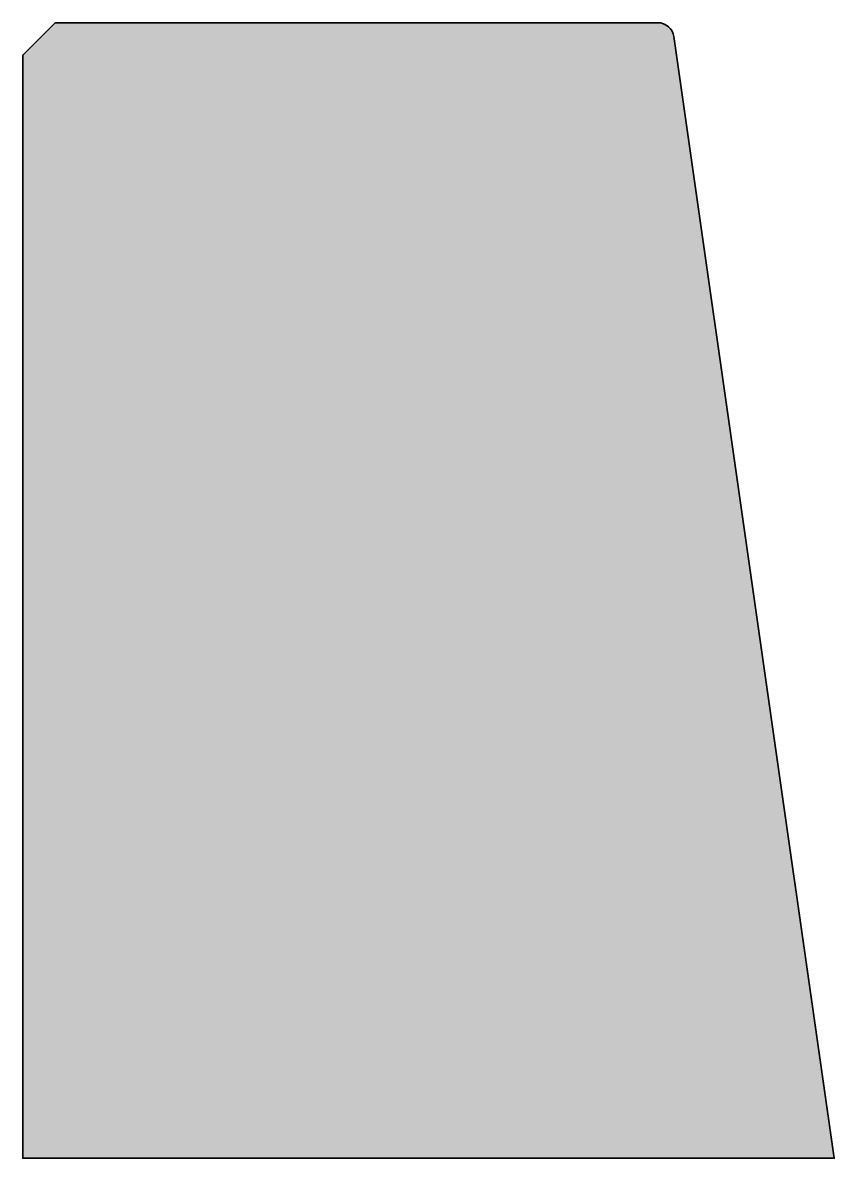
# Model space of a CAD drawing. Header units: metres. Extents: x 0 to 0.25, y 0 to 0.35.
import ezdxf

# ---------------------------------------------------------------- set-up
doc = ezdxf.new("R2010")
doc.units = ezdxf.units.M

msp = doc.modelspace()

# ---------------------------------------------------------------- hatches: boundary and pattern name
h = msp.add_hatch(color=254)
h.dxf.hatch_style = 1
edge = h.paths.add_edge_path()
edge.add_arc((0.19566, 0.345), 0.005, 8.1301, 90)
edge.add_line((0.19566, 0.35), (0.01, 0.35))
edge.add_line((0.01, 0.35), (0, 0.34))
edge.add_line((0, 0.34), (0, 0))
edge.add_line((0, 0), (0.25, 0))
edge.add_line((0.25, 0), (0.20061, 0.34571))

# ---------------------------------------------------------------- linework, layer by layer
at = {"lineweight": 35}
msp.add_lwpolyline([(0.20061, 0.34571, 0.373238), (0.19566, 0.35), (0.01, 0.35), (0, 0.34), (0, 0), (0.25, 0)], format="xyb", close=True, dxfattribs=at)

doc.saveas('drawing.dxf')
